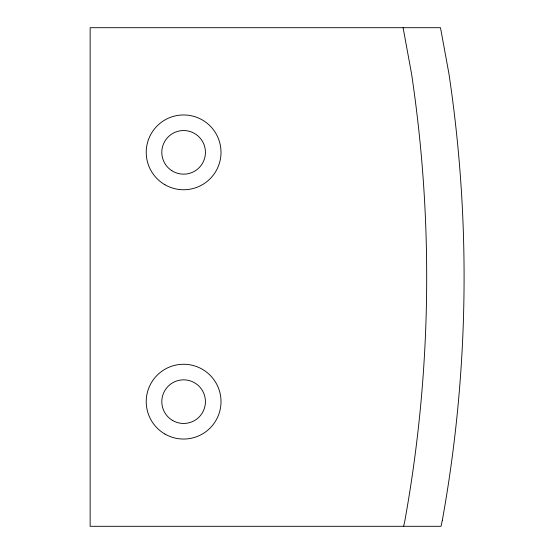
<?xml version="1.0" encoding="UTF-8"?>
<svg xmlns="http://www.w3.org/2000/svg" width="554" height="554" viewBox="0 0 554 554"><rect width="100%" height="100%" fill="white"/><g stroke="black" fill="none" stroke-linecap="round" stroke-linejoin="round"><path stroke-width="0.83" d="M403.644 526.3L404.932 520.296A1371.15 1371.15 0 0 0 411.525 73.634L403.09 27.7M442.327 520.296L441.039 526.3L90.136 526.3L90.136 27.7L440.485 27.7L448.92 73.634A1371.15 1371.15 0 0 1 442.327 520.296M164.926 434.038A37.395 37.395 0 0 0 221.018 401.65A37.395 37.395 0 0 0 164.926 369.262A37.395 37.395 0 0 0 164.926 434.038M164.926 184.738A37.395 37.395 0 0 0 221.018 152.35A37.395 37.395 0 0 0 164.926 119.962A37.395 37.395 0 0 0 164.926 184.738M172.716 420.541A21.814 21.814 0 0 0 205.437 401.65A21.814 21.814 0 0 0 172.716 382.759A21.814 21.814 0 0 0 172.716 420.541M171.816 170.694A21.814 21.814 0 0 0 205.409 153.41A21.814 21.814 0 0 0 173.644 132.953A21.814 21.814 0 0 0 171.816 170.694"/></g></svg>
